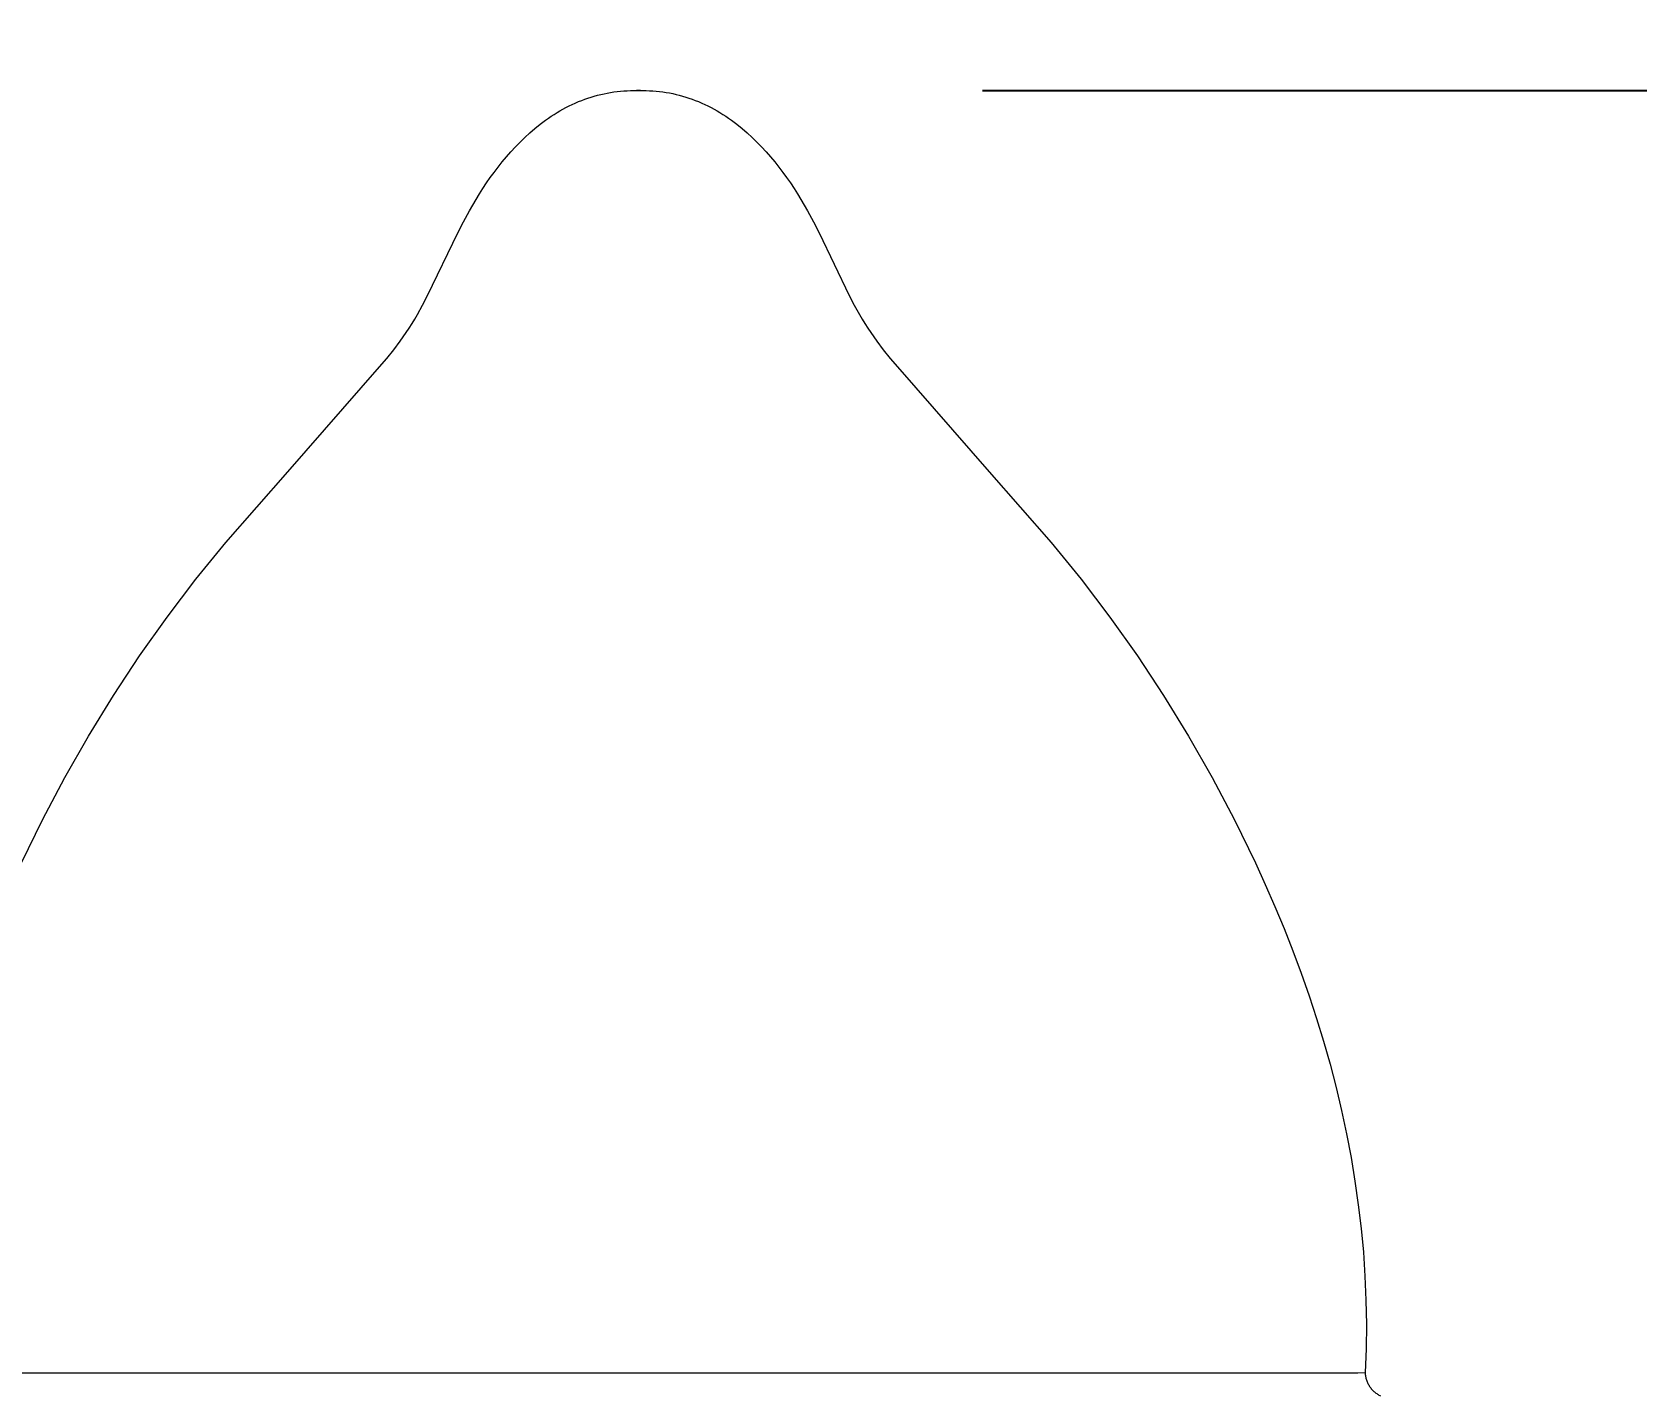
# Model space of a CAD drawing. Header units: inches. Extents: x -12 to 136, y -5 to 104.
# Drawn here: x 13.454 to 15.801, y 89.197 to 91.192 of the extents above; entities that cross this region are included whole.
import ezdxf

# ---------------------------------------------------------------- set-up
doc = ezdxf.new("R2010")
doc.units = ezdxf.units.IN
doc.layers.add('ZANO_R', color=7, linetype='Continuous', lineweight=0)
doc.layers.add('ZANO_W', color=1, linetype='Continuous', lineweight=0)
doc.styles.get("Standard").update_dxf_attribs({"font": 'ARIALUNI.TTF'})
doc.dimstyles.new('amerykanie', dxfattribs={"dimtxt": 50, "dimasz": 50, "dimexe": 0.5, "dimexo": 0.5, "dimgap": 1, "dimtad": 1, "dimdec": 0, "dimzin": 0, "dimlunit": 5, "dimtxsty": 'Standard', "dimcen": 0.09, "dimclrd": 1, "dimclre": 1, "dimclrt": 1, "dimazin": 0, "dimtfac": 1, "dimtdec": 0, "dimtmove": 0, "dimatfit": 3, "dimfxl": 1, "dimtzin": 0, "dimarcsym": 1})

# ---------------------------------------------------------------- blocks, each defined once
blk = doc.blocks.new('*D373')
at = {"layer": 'ZANO_W', "color": 1, "lineweight": -2}
for p, q in [((14.8436, 91.106), (20.3004, 91.106)), ((19.8004, 90.106), (19.8004, 55.2645)), ((17.0649, 54.2645), (20.3004, 54.2645))]:
    blk.add_line(p, q, dxfattribs=at)
at = {"layer": 'ZANO_W', "color": 1}
for points in [[(19.9671, 90.106), (19.6337, 90.106), (19.8004, 91.106)], [(19.6337, 55.2645), (19.9671, 55.2645), (19.8004, 54.2645)]]:
    blk.add_solid(points, dxfattribs=at)
at = {"layer": 'ZANO_W', "color": 1, "insert": (18.7813, 72.6852), "char_height": 1, "attachment_point": 5, "rotation": 90}
blk.add_mtext('36 13/16', dxfattribs=at)
blk = doc.blocks.new('*D378')
at = {"layer": 'ZANO_W', "color": 1, "lineweight": -2}
for p, q in [((5.8188, 100.0382), (22.9342, 100.0382)), ((22.4342, 99.0382), (22.4342, 55.2645)), ((17.0639, 54.2645), (22.9342, 54.2645))]:
    blk.add_line(p, q, dxfattribs=at)
at = {"layer": 'ZANO_W', "color": 1}
for points in [[(22.6009, 99.0382), (22.2675, 99.0382), (22.4342, 100.0382)], [(22.2675, 55.2645), (22.6009, 55.2645), (22.4342, 54.2645)]]:
    blk.add_solid(points, dxfattribs=at)
at = {"layer": 'ZANO_W', "color": 1, "insert": (21.4151, 77.1514), "char_height": 1, "attachment_point": 5, "rotation": 90}
blk.add_mtext('45 3/4', dxfattribs=at)

msp = doc.modelspace()

# ---------------------------------------------------------------- linework, layer by layer
at = {"layer": 'ZANO_R'}
for p, q in [((14.26197, 91.0934), (14.26655, 91.095)), ((14.26655, 91.095), (14.27117, 91.09651)), ((14.27117, 91.09651), (14.27584, 91.09791)), ((14.27584, 91.09791), (14.28054, 91.0992)), ((14.28054, 91.0992), (14.28527, 91.10038)), ((14.28527, 91.10038), (14.29004, 91.10145)), ((14.29004, 91.10145), (14.29482, 91.10241)), ((14.29482, 91.10241), (14.29963, 91.10326)), ((14.29963, 91.10326), (14.30446, 91.104)), ((14.30446, 91.104), (14.3093, 91.10462)), ((14.3093, 91.10462), (14.31415, 91.10513)), ((14.31415, 91.10513), (14.319, 91.10553)), ((14.319, 91.10553), (14.32385, 91.10581)), ((14.32385, 91.10581), (14.32871, 91.10598)), ((14.32871, 91.10598), (14.33355, 91.10604)), ((14.33357, 91.10604), (14.33432, 91.10604)), ((14.33432, 91.10604), (14.3467, 91.10604)), ((14.34047, 91.10592), (14.33745, 91.10597)), ((14.34364, 91.10597), (14.34047, 91.10592)), ((14.3467, 91.10604), (14.35159, 91.10599)), ((14.35159, 91.10599), (14.35648, 91.10584)), ((14.35648, 91.10584), (14.36138, 91.10556)), ((14.36138, 91.10556), (14.36628, 91.10518)), ((14.36628, 91.10518), (14.37117, 91.10467)), ((14.37117, 91.10467), (14.37605, 91.10406)), ((14.37605, 91.10406), (14.38092, 91.10332)), ((14.38092, 91.10332), (14.38578, 91.10247)), ((14.38578, 91.10247), (14.39061, 91.10151)), ((14.39061, 91.10151), (14.39542, 91.10044)), ((14.39542, 91.10044), (14.40019, 91.09925)), ((14.40019, 91.09925), (14.40494, 91.09795)), ((14.40494, 91.09795), (14.40964, 91.09655)), ((14.40964, 91.09655), (14.41431, 91.09503)), ((14.41431, 91.09503), (14.41893, 91.09341)), ((14.21286, 91.06842), (14.21705, 91.07113)), ((14.21705, 91.07113), (14.22129, 91.07377)), ((14.22129, 91.07377), (14.2256, 91.07632)), ((14.2256, 91.07632), (14.22996, 91.07879)), ((14.22996, 91.07879), (14.23439, 91.08117)), ((14.23439, 91.08117), (14.23888, 91.08347)), ((14.23888, 91.08347), (14.24342, 91.08567)), ((14.24342, 91.08567), (14.24803, 91.08777)), ((14.24803, 91.08777), (14.2527, 91.08978)), ((14.2527, 91.08978), (14.25743, 91.09168)), ((14.25743, 91.09168), (14.26197, 91.0934)), ((14.41893, 91.09341), (14.42351, 91.09168)), ((14.42351, 91.09168), (14.42824, 91.08978)), ((14.42824, 91.08978), (14.43291, 91.08777)), ((14.43291, 91.08777), (14.43752, 91.08567)), ((14.43752, 91.08567), (14.44207, 91.08347)), ((14.44207, 91.08347), (14.44655, 91.08117)), ((14.44655, 91.08117), (14.45098, 91.07879)), ((14.45098, 91.07879), (14.45535, 91.07632)), ((14.45535, 91.07632), (14.45965, 91.07377)), ((14.45965, 91.07377), (14.4639, 91.07113)), ((14.4639, 91.07113), (14.46808, 91.06842)), ((14.18151, 91.04423), (14.189, 91.05065)), ((14.189, 91.05065), (14.19672, 91.05684)), ((14.19672, 91.05684), (14.20066, 91.05984)), ((14.20066, 91.05984), (14.20467, 91.06277)), ((14.20467, 91.06277), (14.20874, 91.06563)), ((14.20874, 91.06563), (14.21286, 91.06842)), ((14.46808, 91.06842), (14.47221, 91.06563)), ((14.47221, 91.06563), (14.47627, 91.06277)), ((14.47627, 91.06277), (14.48028, 91.05984)), ((14.48028, 91.05984), (14.48423, 91.05684)), ((14.48423, 91.05684), (14.49194, 91.05065)), ((14.49194, 91.05065), (14.49943, 91.04423)), ((14.15374, 91.0165), (14.16036, 91.0237)), ((14.16036, 91.0237), (14.1672, 91.03074)), ((14.1672, 91.03074), (14.17424, 91.03758)), ((14.17424, 91.03758), (14.18151, 91.04423)), ((14.49943, 91.04423), (14.5067, 91.03758)), ((14.5067, 91.03758), (14.51375, 91.03074)), ((14.51375, 91.03074), (14.52058, 91.0237)), ((14.52058, 91.0237), (14.5272, 91.0165)), ((14.13506, 90.99401), (14.14109, 91.00163)), ((14.14109, 91.00163), (14.14732, 91.00914)), ((14.14732, 91.00914), (14.15374, 91.0165)), ((14.5272, 91.0165), (14.53363, 91.00914)), ((14.53363, 91.00914), (14.53985, 91.00163)), ((14.53985, 91.00163), (14.54588, 90.99401)), ((14.11832, 90.97083), (14.12376, 90.97866)), ((14.12376, 90.97866), (14.12934, 90.98639)), ((14.12934, 90.98639), (14.13506, 90.99401)), ((14.54588, 90.99401), (14.5516, 90.98639)), ((14.5516, 90.98639), (14.55718, 90.97866)), ((14.55718, 90.97866), (14.56262, 90.97083)), ((14.10288, 90.94675), (14.10788, 90.95487)), ((14.10788, 90.95487), (14.11303, 90.9629)), ((14.11303, 90.9629), (14.11832, 90.97083)), ((14.56262, 90.97083), (14.56792, 90.9629)), ((14.56792, 90.9629), (14.57306, 90.95487)), ((14.57306, 90.95487), (14.57806, 90.94675)), ((14.08459, 90.91409), (14.09334, 90.93025)), ((14.09334, 90.93025), (14.10288, 90.94675)), ((14.57806, 90.94675), (14.58291, 90.93854)), ((14.58291, 90.93854), (14.5876, 90.93025)), ((14.5876, 90.93025), (14.59636, 90.91409)), ((14.07635, 90.89802), (14.08459, 90.91409)), ((14.59636, 90.91409), (14.6046, 90.89802)), ((14.03211, 90.80614), (14.07635, 90.89802)), ((14.6046, 90.89802), (14.64884, 90.80614)), ((14.01712, 90.77827), (14.02479, 90.79211)), ((14.02479, 90.79211), (14.03211, 90.80614)), ((14.64884, 90.80614), (14.65615, 90.79211)), ((14.65615, 90.79211), (14.66382, 90.77827)), ((14.00512, 90.75859), (14.00924, 90.76507)), ((14.00924, 90.76507), (14.01324, 90.77163)), ((14.01324, 90.77163), (14.01712, 90.77827)), ((14.66382, 90.77827), (14.6677, 90.77163)), ((14.6677, 90.77163), (14.6717, 90.76507)), ((14.6717, 90.76507), (14.67582, 90.75859)), ((13.99194, 90.73952), (13.99649, 90.74584)), ((13.99649, 90.74584), (14.00088, 90.75218)), ((14.00088, 90.75218), (14.00512, 90.75859)), ((14.67582, 90.75859), (14.68006, 90.75218)), ((14.68006, 90.75218), (14.68445, 90.74584)), ((14.68445, 90.74584), (14.689, 90.73952)), ((13.97233, 90.7143), (13.9824, 90.7269)), ((13.9824, 90.7269), (13.99194, 90.73952)), ((14.689, 90.73952), (14.69855, 90.7269)), ((14.69855, 90.7269), (14.70861, 90.7143)), ((13.82737, 90.54852), (13.96183, 90.70169)), ((13.96183, 90.70169), (13.97233, 90.7143)), ((14.70861, 90.7143), (14.71911, 90.70169)), ((14.71911, 90.70169), (14.85358, 90.54852)), ((13.73691, 90.44504), (13.82737, 90.54852)), ((14.85358, 90.54852), (14.94403, 90.44504)), ((13.69297, 90.39128), (13.73691, 90.44504)), ((14.94403, 90.44504), (14.98798, 90.39128)), ((13.65089, 90.33593), (13.69297, 90.39128)), ((14.98798, 90.39128), (15.03005, 90.33593)), ((13.61075, 90.27917), (13.65089, 90.33593)), ((15.03005, 90.33593), (15.07019, 90.27917)), ((13.57251, 90.22105), (13.61075, 90.27917)), ((15.07019, 90.27917), (15.10843, 90.22105)), ((13.53616, 90.16174), (13.57251, 90.22105)), ((15.10843, 90.22105), (15.14478, 90.16174)), ((13.50158, 90.10115), (13.53616, 90.16174)), ((15.14478, 90.16174), (15.17937, 90.10115)), ((13.46891, 90.03951), (13.50158, 90.10115)), ((15.17937, 90.10115), (15.21203, 90.03951)), ((13.43821, 89.97668), (13.46891, 90.03951)), ((15.21203, 90.03951), (15.24273, 89.97668)), ((15.24273, 89.97668), (15.25728, 89.94486)), ((15.25728, 89.94486), (15.27127, 89.91279)), ((15.27127, 89.91279), (15.28468, 89.88046)), ((15.28468, 89.88046), (15.2975, 89.8479)), ((15.2975, 89.8479), (15.30969, 89.8151)), ((15.30969, 89.8151), (15.32125, 89.78208)), ((15.32125, 89.78208), (15.33214, 89.74888)), ((15.33214, 89.74888), (15.34236, 89.71546)), ((15.34236, 89.71546), (15.35188, 89.68185)), ((15.35188, 89.68185), (15.36069, 89.64804)), ((15.36069, 89.64804), (15.36876, 89.61405)), ((15.36876, 89.61405), (15.37608, 89.57989)), ((15.37608, 89.57989), (15.38262, 89.54556)), ((15.38262, 89.54556), (15.38837, 89.51107)), ((15.38837, 89.51107), (15.3933, 89.47644)), ((15.3933, 89.47644), (15.3974, 89.44166)), ((15.3974, 89.44166), (15.40063, 89.40676)), ((15.40063, 89.40676), (15.403, 89.37173)), ((15.403, 89.37173), (15.40446, 89.3366)), ((15.40446, 89.3366), (15.40502, 89.30136)), ((15.40502, 89.30136), (15.40463, 89.26602)), ((15.40463, 89.26602), (15.40329, 89.23061)), ((13.68468, 89.22992), (13.39556, 89.22992)), ((13.88021, 89.22992), (13.68468, 89.22992)), ((14.73686, 89.22992), (13.88021, 89.22992)), ((14.93995, 89.22992), (14.73686, 89.22992)), ((15.39265, 89.22992), (14.93995, 89.22992)), ((15.40327, 89.23061), (15.39265, 89.22992)), ((15.40329, 89.23056), (15.40337, 89.22923)), ((15.40337, 89.22923), (15.40349, 89.22789)), ((15.40349, 89.22789), (15.40366, 89.22657)), ((15.40366, 89.22657), (15.40388, 89.22525)), ((15.40388, 89.22525), (15.40414, 89.22394)), ((15.40414, 89.22394), (15.40444, 89.22264)), ((15.40444, 89.22264), (15.40479, 89.22135)), ((15.40479, 89.22135), (15.40518, 89.22007)), ((15.40518, 89.22007), (15.40562, 89.21881)), ((15.40562, 89.21881), (15.4061, 89.21756)), ((15.4061, 89.21756), (15.40662, 89.21633)), ((15.40662, 89.21633), (15.40719, 89.21512)), ((15.40719, 89.21512), (15.40779, 89.21393)), ((15.40779, 89.21393), (15.40844, 89.21276)), ((15.40844, 89.21276), (15.40913, 89.21161)), ((15.40913, 89.21161), (15.40985, 89.21049)), ((15.40985, 89.21049), (15.41061, 89.20939)), ((15.41061, 89.20939), (15.41141, 89.20832)), ((15.41141, 89.20832), (15.41225, 89.20727)), ((15.41225, 89.20727), (15.41312, 89.20626)), ((15.41312, 89.20626), (15.41403, 89.20528)), ((15.41403, 89.20528), (15.41497, 89.20433)), ((15.41497, 89.20433), (15.41594, 89.20341)), ((15.41594, 89.20341), (15.41694, 89.20252)), ((15.41694, 89.20252), (15.41797, 89.20167)), ((15.41797, 89.20167), (15.41903, 89.20086)), ((15.41903, 89.20086), (15.42012, 89.20008)), ((15.42012, 89.20008), (15.42123, 89.19934)), ((15.42123, 89.19934), (15.42237, 89.19864)), ((15.42237, 89.19864), (15.42353, 89.19798)), ((15.42353, 89.19798), (15.42472, 89.19736)), ((15.42472, 89.19736), (15.42592, 89.19678))]:
    msp.add_line(p, q, dxfattribs=at)

# ---------------------------------------------------------------- dimensions: what is measured, and where the dimension line sits
at = {"layer": 'ZANO_W'}
for base, p1, p2, picture, middle in [((22.43419, 54.2645), (5.31876, 100.03824), (16.56386, 54.2645), '*D378', (21.4151, 77.15137)), ((19.80041, 54.2645), (14.34364, 91.10597), (16.56489, 54.2645), '*D373', (18.78131, 72.68524))]:
    dim = msp.add_linear_dim(base=base, p1=p1, p2=p2, angle=90, dimstyle='amerykanie', override={"dimtxt": 1, "dimasz": 1, "dimgap": 0.5, "dimdec": 4, "dimaunit": 1, "dimadec": 1, "dimtdec": 4, "dimtmove": 1, "dimfrac": 2}, dxfattribs=at)
    dim.commit()
    dim.dimension.update_dxf_attribs({"geometry": picture, "text_midpoint": middle})

doc.saveas('drawing.dxf')
